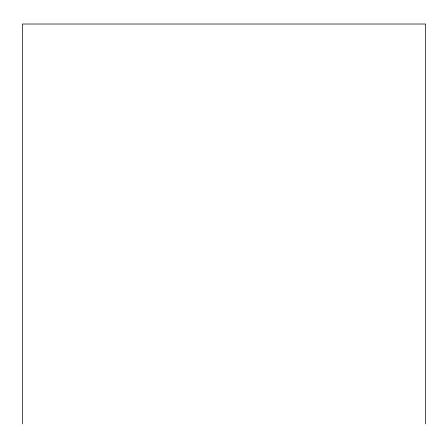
<?xml version="1.0" encoding="UTF-8"?>
<svg xmlns="http://www.w3.org/2000/svg" width="448" height="448" viewBox="0 0 448 448"><rect width="100%" height="100%" fill="white"/><g stroke="black" fill="none" stroke-linecap="round" stroke-linejoin="round"><path stroke-width="0.67" d="M425.6 423.982L425.6 24.018L22.4 24.018L22.4 423.982"/></g></svg>
